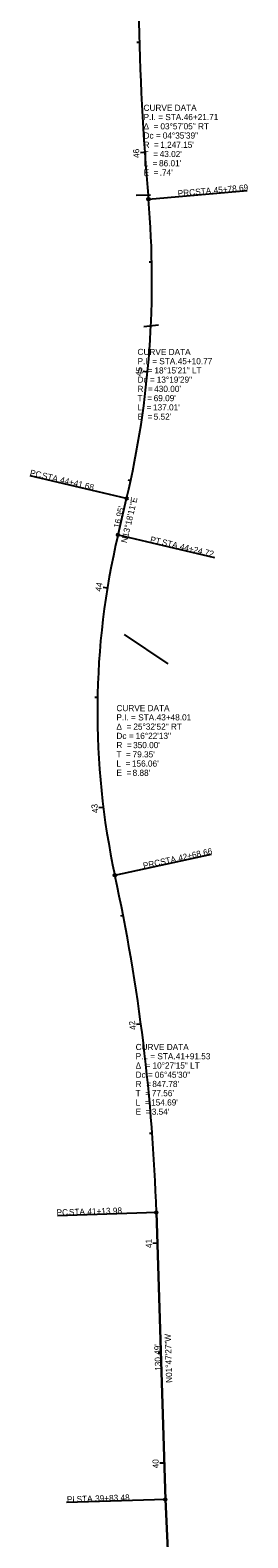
# Model space of a CAD drawing. Extents: x 152603 to 152802, y 326513 to 331516.
# Drawn here: x 152662 to 152761, y 328880 to 329566 of the extents above; entities that cross this region are included whole.
import ezdxf

# ---------------------------------------------------------------- set-up
doc = ezdxf.new("R2010")
doc.units = 0
for name, color, linetype in [('GE_P_Alignment', 7, 'Continuous'), ('GE_P_Alignment_100_Bearings', 7, 'Continuous'), ('GE_P_Alignment_100_Cardinal_Points', 7, 'Continuous'), ('GE_P_Alignment_100_Curve_Data', 7, 'Continuous'), ('GE_P_Alignment_100_Distances', 7, 'Continuous'), ('GE_P_Alignment_100_Stations', 7, 'Continuous'), ('PV_P_EOP', 7, 'Continuous')]:
    doc.layers.add(name, color=color, linetype=linetype)

msp = doc.modelspace()

# ---------------------------------------------------------------- linework, layer by layer
at = {"layer": 'GE_P_Alignment'}
for p, q in [((152702.44, 329336.11), (152706.34, 329352.61)), ((152702.44, 329336.11), (152706.34, 329352.61)), ((152702.44, 329336.11), (152706.34, 329352.61)), ((152702.44, 329336.11), (152706.34, 329352.61)), ((152702.44, 329336.11), (152706.34, 329352.61)), ((152723.96, 328897.6), (152719.88, 329028.03)), ((152723.96, 328897.6), (152719.88, 329028.03)), ((152723.96, 328897.6), (152719.88, 329028.03)), ((152723.96, 328897.6), (152719.88, 329028.03)), ((152737.36, 328617.16), (152723.96, 328897.6)), ((152737.36, 328617.16), (152723.96, 328897.6))]:
    msp.add_line(p, q, dxfattribs=at)
for centre, radius, start, end in [((153958.76, 329596.35), 1247.15, 181.0016, 184.95295), ((153958.76, 329596.35), 1247.15, 181.0016, 184.95295), ((153958.76, 329596.35), 1247.15, 181.0016, 184.95295), ((153958.76, 329596.35), 1247.15, 181.0016, 184.95295), ((152287.87, 329451.55), 430, 346.69701, 4.95295), ((152287.87, 329451.55), 430, 346.69701, 4.95295), ((152287.87, 329451.55), 430, 346.69701, 4.95295), ((152287.87, 329451.55), 430, 346.69701, 4.95295), ((152287.87, 329451.55), 430, 346.69701, 4.95295), ((153043.04, 329255.57), 350, 166.69701, 192.2449), ((153043.04, 329255.57), 350, 166.69701, 192.2449), ((153043.04, 329255.57), 350, 166.69701, 192.2449), ((153043.04, 329255.57), 350, 166.69701, 192.2449), ((153043.04, 329255.57), 350, 166.69701, 192.2449), ((151872.52, 329001.54), 847.78, 1.7907, 12.2449), ((151872.52, 329001.54), 847.78, 1.7907, 12.2449), ((151872.52, 329001.54), 847.78, 1.7907, 12.2449), ((151872.52, 329001.54), 847.78, 1.7907, 12.2449), ((151872.52, 329001.54), 847.78, 1.7907, 12.2449)]:
    msp.add_arc(centre, radius, start, end, dxfattribs=at)
at = {"layer": 'GE_P_Alignment_100_Cardinal_Points'}
for p, q in [((152716.27, 329488.67), (152761.1, 329492.56)), ((152706.34, 329352.61), (152662.54, 329362.96)), ((152702.44, 329336.11), (152746.23, 329325.75)), ((152701.01, 329181.34), (152744.98, 329190.89)), ((152719.88, 329028.03), (152674.9, 329026.62)), ((152723.96, 328897.6), (152678.98, 328896.19))]:
    msp.add_line(p, q, dxfattribs=at)
for centre in [(152716.27, 329488.67), (152706.34, 329352.61), (152702.44, 329336.11), (152701.01, 329181.34), (152719.88, 329028.03), (152723.96, 328897.6)]:
    msp.add_circle(centre, 0.6, dxfattribs=at)
at = {"layer": 'GE_P_Alignment_100_Stations'}
for p, q in [((152712.15, 329559.86), (152710.95, 329559.82)), ((152714.61, 329509.92), (152712.61, 329509.79)), ((152717.79, 329460.03), (152716.59, 329460.01)), ((152715.87, 329410.1), (152713.88, 329410.29)), ((152708.17, 329360.72), (152707, 329360.98)), ((152697.6, 329311.87), (152695.63, 329312.19)), ((152693.1, 329262.11), (152691.9, 329262.13)), ((152695.74, 329212.22), (152693.75, 329211.98)), ((152704.76, 329163.06), (152703.58, 329162.83)), ((152712.84, 329113.73), (152710.85, 329113.46)), ((152717.99, 329064), (152716.79, 329063.91)), ((152720.32, 329014.06), (152718.32, 329014)), ((152721.88, 328964.08), (152720.68, 328964.05)), ((152723.44, 328914.11), (152721.44, 328914.05))]:
    msp.add_line(p, q, dxfattribs=at)
at = {"layer": 'PV_P_EOP'}
for p, q in [((152710.63, 329490.5), (152717.27, 329490.62)), ((152714.21, 329430.74), (152720.82, 329431.63)), ((152702.44, 329336.11), (152706.34, 329352.61)), ((152705.27, 329290.8), (152725.01, 329277.44)), ((152719.88, 329028.03), (152723.96, 328897.6)), ((152723.96, 328897.6), (152737.36, 328617.16))]:
    msp.add_line(p, q, dxfattribs=at)
for centre, radius, start, end in [((153958.76, 329596.35), 1247.15, 181.0016, 184.95295), ((152287.87, 329451.55), 430, 346.69701, 4.95295), ((153043.04, 329255.57), 350, 166.69701, 192.2449), ((151872.52, 329001.54), 847.78, 1.7907, 12.2449)]:
    msp.add_arc(centre, radius, start, end, dxfattribs=at)

# ---------------------------------------------------------------- texts
at = {"layer": 'GE_P_Alignment_100_Bearings'}
for s, rotation, p in [('N13°18\'11"E', 76.69701, (152706.44, 329332.2)), ('N01°47\'27"W', 91.7907, (152727.1, 328950.66))]:
    msp.add_text(s, height=2.8, rotation=rotation, dxfattribs=at).set_placement(p)
at = {"layer": 'GE_P_Alignment_100_Cardinal_Points'}
for s, rotation, p in [('PRC', 4.95295, (152729.69, 329489.88)), (' STA. ', 4.95295, (152736.61, 329490.48)), ('45+78.69', 4.95295, (152746.02, 329491.3)), ('PC', 346.69701, (152662.2, 329363.09)), (' STA. ', 346.69701, (152666.66, 329362.03)), ('44+41.68', 346.69701, (152675.86, 329359.86)), ('PT', 346.69701, (152716.83, 329332.75)), (' STA. ', 346.69701, (152721.12, 329331.73)), ('44+24.72', 346.69701, (152730.32, 329329.56)), ('42+68.66', 12.2449, (152730.15, 329187.71)), ('PRC', 12.2449, (152714.13, 329184.23)), (' STA. ', 12.2449, (152720.91, 329185.71)), ('PC', 1.7907, (152674.54, 329026.65)), (' STA. ', 1.7907, (152679.12, 329026.8)), ('41+13.98', 1.7907, (152688.57, 329027.09)), ('PI', 1.7907, (152679.21, 328896.24)), (' STA. ', 1.7907, (152682.6, 328896.35)), ('39+83.48', 1.7907, (152692.05, 328896.65))]:
    msp.add_text(s, height=2.8, rotation=rotation, dxfattribs=at).set_placement(p)
at = {"layer": 'GE_P_Alignment_100_Curve_Data'}
for s, p in [('CURVE DATA', (152714.04, 329528.81)), ('P.I. = STA. ', (152714.04, 329524.61)), ('46+21.71', (152732.3, 329524.61)), ('Δ  = ', (152714.04, 329520.41)), ('03°57\'05" RT', (152721.71, 329520.41)), ('Dc = ', (152714.04, 329516.21)), ('R  = ', (152714.04, 329512.01)), ("1,247.15'", (152721.62, 329512.01)), ('04°35\'39"', (152722.77, 329516.21)), ('T  = ', (152714.04, 329507.81)), ('L  = ', (152714.04, 329503.61)), ("86.01'", (152721.08, 329503.61)), ("43.02'", (152721.37, 329507.81)), ('E  = ', (152714.04, 329499.41)), (".74'", (152721.38, 329499.41)), ('CURVE DATA', (152711.3, 329417.84)), ('Δ  = ', (152711.3, 329409.44)), ('P.I. = STA. ', (152711.3, 329413.64)), ('18°15\'21" LT', (152718.98, 329409.44)), ('45+10.77', (152729.57, 329413.64)), ('Dc = ', (152711.3, 329405.24)), ('R  = ', (152711.3, 329401.04)), ("430.00'", (152718.88, 329401.04)), ('13°19\'29"', (152720.04, 329405.24)), ('T  = ', (152711.3, 329396.84)), ("69.09'", (152718.64, 329396.84)), ('L  = ', (152711.3, 329392.64)), ('E  = ', (152711.3, 329388.44)), ("137.01'", (152718.34, 329392.64)), ("5.52'", (152718.64, 329388.44)), ('CURVE DATA', (152701.72, 329255.93)), ('P.I. = STA. ', (152701.72, 329251.73)), ('43+48.01', (152719.99, 329251.73)), ('Δ  = ', (152701.72, 329247.53)), ('Dc = ', (152701.72, 329243.33)), ('25°32\'52" RT', (152709.4, 329247.53)), ('16°22\'13"', (152710.46, 329243.33)), ('R  = ', (152701.72, 329239.13)), ("350.00'", (152709.3, 329239.13)), ('T  = ', (152701.72, 329234.93)), ('L  = ', (152701.72, 329230.73)), ("156.06'", (152708.76, 329230.73)), ("79.35'", (152709.06, 329234.93)), ('E  = ', (152701.72, 329226.53)), ("8.88'", (152709.06, 329226.53)), ('CURVE DATA', (152710.44, 329101.89)), ('Δ  = ', (152710.44, 329093.49)), ('P.I. = STA. ', (152710.44, 329097.69)), ('10°27\'15" LT', (152718.12, 329093.49)), ('41+91.53', (152728.71, 329097.69)), ('Dc = ', (152710.44, 329089.29)), ('R  = ', (152710.44, 329085.09)), ("847.78'", (152718.02, 329085.09)), ('06°45\'30"', (152719.18, 329089.29)), ('T  = ', (152710.44, 329080.89)), ("77.56'", (152717.78, 329080.89)), ('L  = ', (152710.44, 329076.69)), ('E  = ', (152710.44, 329072.49)), ("154.69'", (152717.48, 329076.69)), ("3.54'", (152717.78, 329072.49))]:
    msp.add_text(s, height=2.8, dxfattribs=at).set_placement(p)
at = {"layer": 'GE_P_Alignment_100_Distances'}
for s, rotation, p in [("16.95'", 76.69701, (152703.06, 329338.95)), ("130.49'", 91.7907, (152722.08, 328956.14))]:
    msp.add_text(s, height=2.8, rotation=rotation, dxfattribs=at).set_placement(p)
at = {"layer": 'GE_P_Alignment_100_Stations'}
for s, rotation, p in [('46', 93.97375, (152712.27, 329507.51)), ('45', 84.46836, (152713.17, 329408.16)), ('44', 80.74443, (152694.79, 329310.14)), ('43', 97.11465, (152693.52, 329209.78)), ('42', 97.60454, (152710.65, 329111.25)), ('41', 91.7907, (152717.88, 329011.95)), ('40', 91.7907, (152721.01, 328911.8))]:
    msp.add_text(s, height=2.8, rotation=rotation, dxfattribs=at).set_placement(p)

doc.saveas('drawing.dxf')
